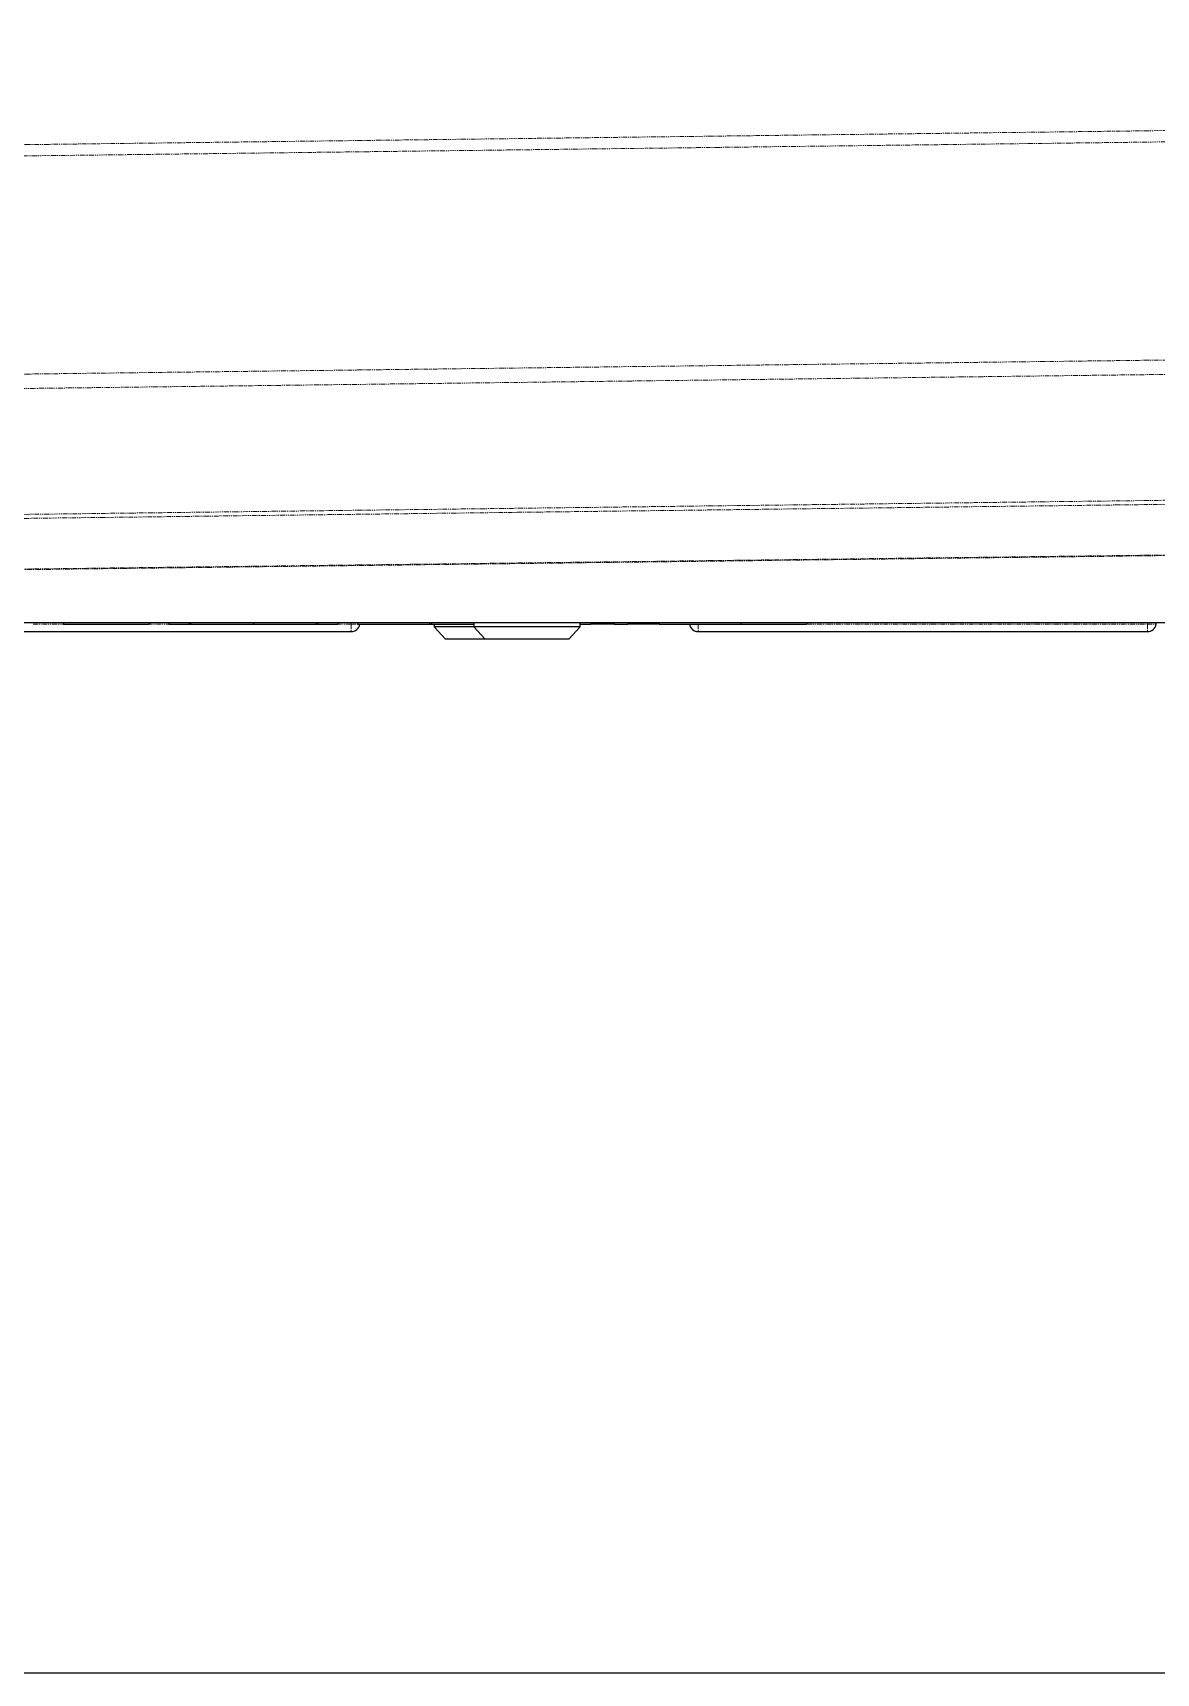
# Model space of a CAD drawing. Header units: millimetres. Extents: x -18594 to 273470, y -238787 to 48452.
# Drawn here: x 72524 to 72820.1, y -119064.8 to -118632.5 of the extents above; entities that cross this region are included whole.
import ezdxf

# ---------------------------------------------------------------- set-up
doc = ezdxf.new("R2010")
doc.units = ezdxf.units.MM
doc.linetypes.add('Xref AGV layout$0$PHANTOM', pattern=[2.5, 1.25, -0.25, 0.25, -0.25, 0.25, -0.25])
doc.layers.add('AM_BOR', color=4, linetype='Continuous', lineweight=25)

# ---------------------------------------------------------------- blocks, each defined once
blk = doc.blocks.new('Xref AGV layout$0$A$C343F789C')
at = {"color": 7, "linetype": 'Continuous', "lineweight": 25}
for p, q in [((3300.11, 1955.18), (3297.11, 1951.88)), ((3300.11, 1955.18), (3322.11, 1955.18)), ((3325.11, 1951.88), (3322.11, 1955.18)), ((3322.11, 1955.18), (3332.55, 1955.18)), ((3335.55, 1951.88), (3332.55, 1955.18)), ((3104.17, 1950.88), (3460.53, 1950.88)), ((3265.97, 1953.18), (3147.57, 1953.18)), ((3237.31, 1950.88), (3237.31, 1951.18)), ((3254.77, 1950.88), (3254.77, 1951.18)), ((3276.29, 1950.88), (3276.29, 1951.18)), ((3276.46, 1951.18), (3284.49, 1951.18)), ((3284.49, 1950.88), (3284.49, 1951.18)), ((3288.08, 1951.18), (3284.49, 1951.18)), ((3288.08, 1951.18), (3294.24, 1951.18)), ((3288.08, 1950.88), (3288.08, 1951.18)), ((3294.24, 1950.88), (3294.24, 1951.18)), ((3297.11, 1951.18), (3294.24, 1951.18)), ((3297.11, 1951.88), (3297.11, 1950.88)), ((3297.11, 1951.88), (3325.11, 1951.88)), ((3325.11, 1950.88), (3325.11, 1951.88)), ((3325.11, 1951.88), (3335.55, 1951.88)), ((3336.29, 1951.18), (3325.11, 1951.18)), ((3335.55, 1951.18), (3335.55, 1951.88)), ((3336.29, 1950.88), (3336.29, 1951.18)), ((3336.8, 1951.18), (3336.29, 1951.18)), ((3336.8, 1950.88), (3336.8, 1951.18)), ((3355.78, 1951.18), (3336.8, 1951.18)), ((3355.18, 1951.23), (3355.17, 1951.18)), ((3355.78, 1950.88), (3355.78, 1951.18)), ((3475.85, 1953.18), (3357.45, 1953.18)), ((3360.9, 1950.88), (3360.9, 1951.18)), ((3366.22, 1951.18), (3360.9, 1951.18)), ((3366.22, 1950.88), (3366.22, 1951.18)), ((3366.74, 1951.18), (3366.22, 1951.18)), ((3366.74, 1950.88), (3366.74, 1951.18)), ((3383.21, 1951.18), (3366.74, 1951.18)), ((3383.21, 1950.88), (3383.21, 1951.18)), ((3399.73, 1951.18), (3383.21, 1951.18)), ((3399.73, 1950.88), (3399.73, 1951.18)), ((3400.24, 1951.18), (3399.73, 1951.18)), ((3400.24, 1950.88), (3400.24, 1951.18)), ((3405.52, 1951.18), (3400.24, 1951.18)), ((3405.52, 1950.88), (3405.52, 1951.18)), ((3410.65, 1950.88), (3410.65, 1951.18)), ((3433.21, 1951.18), (3410.65, 1951.18)), ((3433.21, 1950.88), (3433.21, 1951.18))]:
    blk.add_line(p, q, dxfattribs=at)
at = {"color": 8, "linetype": 'Xref AGV layout$0$PHANTOM', "lineweight": 18}
for p, q in [((3147.57, 1951.23), (3147.57, 1953.18)), ((3147.57, 1950.88), (3147.57, 1951.23)), ((3237.14, 1951.23), (3147.57, 1951.23)), ((3265.97, 1951.23), (3265.97, 1953.18)), ((3357.45, 1951.23), (3357.45, 1953.18)), ((3357.45, 1950.88), (3357.45, 1951.23)), ((3441.25, 1951.23), (3357.45, 1951.23)), ((3455.33, 1937), (3102.17, 1932.64)), ((3102.17, 1932.49), (3455.3, 1936.84)), ((3453.63, 1923.47), (3102.17, 1919.14)), ((3102.17, 1918.07), (3453.56, 1922.41)), ((3452.15, 1889.22), (3102.17, 1884.9)), ((3102.17, 1881.11), (3452.07, 1885.42)), ((3451.46, 1827.92), (3102.17, 1823.62)), ((3102.17, 1820.64), (3451.44, 1824.95))]:
    blk.add_line(p, q, dxfattribs=at)
at = {"color": 7, "linetype": 'Continuous', "lineweight": 25}
for centre, radius, start, end in [((3147.57, 1950.88), 2.3, 90, 171.3731), ((3145.59, 1951.18), 0.3, 171.3731, 270), ((3265.97, 1950.88), 2.3, 8.6269, 90), ((3357.45, 1950.88), 2.3, 90, 171.3731)]:
    blk.add_arc(centre, radius, start, end, dxfattribs=at)
at = {"color": 8, "linetype": 'Xref AGV layout$0$PHANTOM', "lineweight": 18}
for points, knots in [([(3147.57, 1951.23), (3147.27, 1951.23), (3146.67, 1951.23), (3145.92, 1951.23), (3145.4, 1951.23), (3145.33, 1951.23), (3145.29, 1951.23)], [0, 0, 0, 0, 0.249999, 0.499998, 0.749996, 1, 1, 1, 1]), ([(3357.45, 1951.23), (3357.15, 1951.23), (3356.56, 1951.23), (3355.8, 1951.23), (3355.28, 1951.23), (3355.21, 1951.23), (3355.18, 1951.23)], [0, 0, 0, 0, 0.249995, 0.499999, 0.749997, 1, 1, 1, 1])]:
    blk.add_open_spline(points, degree=3, knots=knots, dxfattribs=at)
at = {"color": 7, "linetype": 'Continuous', "lineweight": 25}
for points, knots in [([(3254.77, 1951.18), (3254.31, 1951.18), (3253.4, 1951.18), (3252.05, 1951.18), (3250.74, 1951.18), (3249.47, 1951.18), (3248.22, 1951.18), (3247.01, 1951.18), (3245.83, 1951.18), (3244.69, 1951.18), (3243.59, 1951.18), (3242.54, 1951.18), (3241.54, 1951.18), (3240.59, 1951.18), (3239.7, 1951.18), (3238.84, 1951.18), (3238.05, 1951.18), (3237.56, 1951.18), (3237.31, 1951.18)], [0, 0, 0, 0, 0.068548, 0.135683, 0.201215, 0.265682, 0.329267, 0.392395, 0.45507, 0.517127, 0.57879, 0.63974, 0.700192, 0.759806, 0.819628, 0.879355, 0.939512, 1, 1, 1, 1]), ([(3276.29, 1951.18), (3276.27, 1951.18), (3276.24, 1951.18), (3275.94, 1951.18), (3275.46, 1951.18), (3274.78, 1951.18), (3273.92, 1951.18), (3272.86, 1951.18), (3271.6, 1951.18), (3270.17, 1951.18), (3268.6, 1951.18), (3266.92, 1951.18), (3265.12, 1951.18), (3263.24, 1951.18), (3261.26, 1951.18), (3259.18, 1951.18), (3257, 1951.18), (3255.52, 1951.18), (3254.77, 1951.18)], [0.0000004, 0.0000004, 0.0000004, 0.0000004, 0.0645578, 0.1270135, 0.1879548, 0.2480139, 0.3077477, 0.3682345, 0.4294698, 0.4927434, 0.5562578, 0.6182168, 0.6796555, 0.7412455, 0.8034153, 0.8668155, 0.9323283, 1, 1, 1, 1])]:
    blk.add_open_spline(points, degree=3, knots=knots, dxfattribs=at)
blk = doc.blocks.new('Xref AGV layout$0$Double AGV')
blk.add_lwpolyline([(31012.9, -233311.98), (37805.7, -233311.98), (37805.7, -235469.58), (31012.9, -235469.58)], close=True)
at = {"rotation": 180}
blk.add_blockref('Xref AGV layout$0$A$C343F789C', (37738.25, -233241.91), dxfattribs=at)
blk = doc.blocks.new('Xref AGV layout')
blk.add_blockref('Xref AGV layout$0$Double AGV', (38227.1, 116404.78))

msp = doc.modelspace()

# ---------------------------------------------------------------- block references
at = {"layer": 'AM_BOR'}
msp.add_blockref('Xref AGV layout', (0, 0), dxfattribs=at)

doc.saveas('drawing.dxf')
